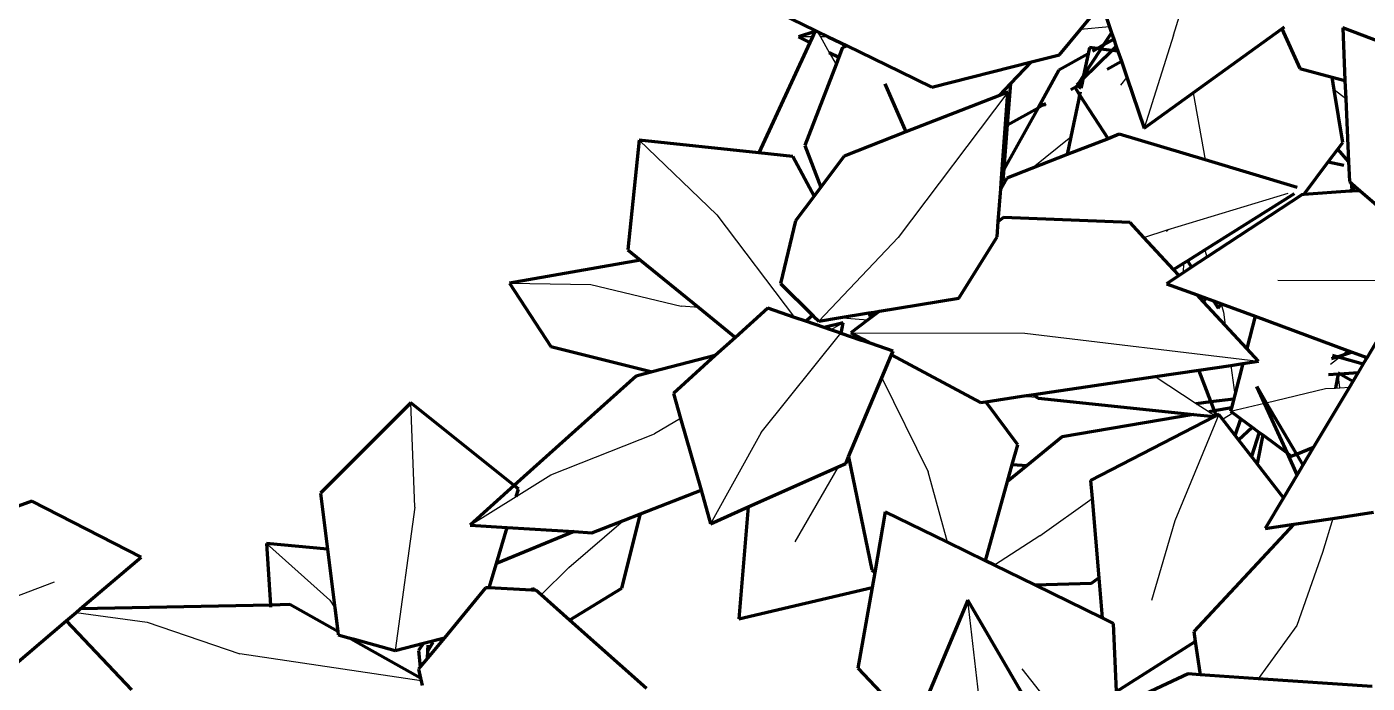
# Model space of a CAD drawing. Header units: millimetres. Extents: x 4307 to 31003, y 2809 to 20009.
# Drawn here: x 7200.2 to 7310.8, y 8321.8 to 8375.9 of the extents above; entities that cross this region are included whole.
import ezdxf

# ---------------------------------------------------------------- set-up
doc = ezdxf.new("R2010")
doc.units = ezdxf.units.MM
doc.layers.add('ProfileEdges', color=7, linetype='Continuous')

msp = doc.modelspace()

# ---------------------------------------------------------------- linework, layer by layer
for p, q in [((7294.8, 8375.25), (7296.48, 8380.69)), ((7289.52, 8375.93), (7287.11, 8375.7)), ((7265.01, 8375.12), (7263.86, 8375.12)), ((7265.42, 8375.55), (7265.67, 8375.12)), ((7266.31, 8375.12), (7265.67, 8375.12)), ((7265.67, 8375.12), (7266.39, 8373.83)), ((7294.8, 8375.25), (7292.37, 8367.58)), ((7266.39, 8373.83), (7266.97, 8372.82)), ((7290.94, 8371.77), (7290.42, 8371.13)), ((7281.14, 8370.55), (7272.08, 8358.55)), ((7296.4, 8370.49), (7297.4, 8364.96)), ((7308.99, 8369.99), (7308.04, 8370.75)), ((7283.08, 8364.26), (7286.32, 8366.85)), ((7257.13, 8360.44), (7250.74, 8366.58)), ((7294.28, 8359.19), (7304.25, 8362.22)), ((7257.13, 8360.44), (7263.54, 8351.97)), ((7292.35, 8358.57), (7294.28, 8359.19)), ((7272.08, 8358.55), (7265.54, 8351.66)), ((7297.37, 8357.54), (7297.54, 8356.94)), ((7295.59, 8355.66), (7295.66, 8356.47)), ((7240.05, 8354.79), (7246.75, 8354.69)), ((7246.75, 8354.69), (7254.2, 8352.89)), ((7311.88, 8354.99), (7303.38, 8355.02)), ((7255.65, 8352.78), (7254.2, 8352.89)), ((7269.86, 8352.27), (7269.9, 8352.38)), ((7298.71, 8353.06), (7298.9, 8352.41)), ((7298.9, 8352.41), (7299.05, 8351.32)), ((7265.11, 8352.08), (7264.94, 8352.09)), ((7267.54, 8351.52), (7266.54, 8350.94)), ((7269.57, 8351.75), (7267.17, 8351.93)), ((7269.79, 8352.07), (7269.86, 8352.27)), ((7260.78, 8342.48), (7267.35, 8350.66)), ((7268.19, 8350.71), (7282.52, 8350.67)), ((7269.19, 8350.17), (7269.27, 8350.01)), ((7282.52, 8350.67), (7301.8, 8348.36)), ((7308.61, 8348.81), (7309.15, 8349.25)), ((7299.51, 8348.02), (7299.85, 8345.58)), ((7307.74, 8348.11), (7308.47, 8348.7)), ((7308.47, 8348.7), (7308.61, 8348.81)), ((7310.66, 8348.51), (7310.42, 8348.78)), ((7270.75, 8346.99), (7274.56, 8339.23)), ((7293.28, 8347.1), (7296.67, 8344.88)), ((7308.5, 8346.16), (7308.36, 8347.32)), ((7302.43, 8344.94), (7307.32, 8346.1)), ((7307.32, 8346.1), (7308.16, 8346.15)), ((7308.16, 8346.15), (7308.5, 8346.16)), ((7308.5, 8346.16), (7309.29, 8346.21)), ((7232.22, 8336.32), (7231.89, 8344.92)), ((7282.29, 8345.47), (7283.52, 8345.39)), ((7283.52, 8345.39), (7283.66, 8345.38)), ((7296.67, 8344.88), (7297.72, 8344.19)), ((7299.5, 8344.24), (7302.28, 8344.9)), ((7302.28, 8344.9), (7302.43, 8344.94)), ((7254.15, 8343.63), (7252, 8342.36)), ((7298.52, 8343.98), (7294.9, 8335.21)), ((7297.72, 8344.19), (7298.26, 8343.84)), ((7298.83, 8343.59), (7299.69, 8344.1)), ((7260.78, 8342.48), (7256.61, 8334.96)), ((7243.45, 8338.99), (7252, 8342.36)), ((7267.13, 8339.65), (7263.56, 8333.48)), ((7276.15, 8333.43), (7274.56, 8339.23)), ((7301.72, 8340.05), (7301.63, 8339.98)), ((7240.59, 8337.21), (7243.45, 8338.99)), ((7236.8, 8334.84), (7240.59, 8337.21)), ((7283.76, 8333.95), (7288.08, 8337.05)), ((7232.22, 8336.32), (7230.61, 8324.51)), ((7244.94, 8331.34), (7249.43, 8335.23)), ((7294.9, 8335.21), (7292.97, 8328.62)), ((7307.94, 8335.4), (7307.08, 8332.59)), ((7283.76, 8333.95), (7280.03, 8331.53)), ((7220.01, 8333.32), (7225.23, 8328.66)), ((7307.08, 8332.59), (7304.95, 8326.57)), ((7244.94, 8331.34), (7242.64, 8329.09)), ((7195.62, 8327.53), (7202.51, 8330.18)), ((7241.84, 8329.49), (7241.85, 8329.64)), ((7225.23, 8328.66), (7225.63, 8328.02)), ((7279.15, 8317.15), (7277.82, 8328.67)), ((7204.3, 8327.65), (7210.17, 8326.85)), ((7210.17, 8326.85), (7217.8, 8324.24)), ((7304.95, 8326.57), (7301.76, 8322.18)), ((7227.25, 8325.43), (7227.38, 8325.22)), ((7232.76, 8322), (7217.8, 8324.24)), ((7288.38, 8315.33), (7282.31, 8323))]:
    msp.add_line(p, q)
at = {"layer": 'ProfileEdges', "lineweight": 211}
for p, q in [((7260.49, 8377.94), (7265.25, 8375.63)), ((7287.11, 8375.7), (7288.88, 8377.82)), ((7288.88, 8377.82), (7289.52, 8375.93)), ((7265.25, 8375.63), (7265.21, 8375.54)), ((7265.25, 8375.63), (7265.42, 8375.55)), ((7285.38, 8373.63), (7287.11, 8375.7)), ((7289.52, 8375.93), (7289.69, 8375.44)), ((7296.4, 8370.49), (7303.73, 8375.78)), ((7303.73, 8375.78), (7303.95, 8375.94)), ((7303.73, 8375.78), (7305.2, 8372.49)), ((7319.31, 8371.81), (7308.74, 8375.86)), ((7308.74, 8375.86), (7308.93, 8371.51)), ((7264.79, 8374.64), (7260.59, 8365.54)), ((7265.21, 8375.54), (7263.86, 8375.12)), ((7263.86, 8375.12), (7264.79, 8374.64)), ((7265.01, 8375.12), (7264.79, 8374.64)), ((7265.21, 8375.54), (7265.01, 8375.12)), ((7265.42, 8375.55), (7266.31, 8375.12)), ((7266.31, 8375.12), (7267.87, 8374.36)), ((7289.69, 8375.44), (7289.03, 8374.44)), ((7289.87, 8374.91), (7289.03, 8374.44)), ((7289.69, 8375.44), (7289.87, 8374.91)), ((7289.87, 8374.91), (7290.07, 8374.32)), ((7266.39, 8373.83), (7267.2, 8373.43)), ((7267.2, 8373.43), (7266.97, 8372.82)), ((7267.5, 8374.22), (7267.2, 8373.43)), ((7267.87, 8374.36), (7267.5, 8374.22)), ((7267.87, 8374.36), (7272.22, 8372.26)), ((7283.07, 8373.05), (7285.38, 8373.63)), ((7287.76, 8373.72), (7285.33, 8372.36)), ((7289.73, 8373.98), (7287.32, 8371.62)), ((7288.81, 8374.1), (7287.38, 8371.91)), ((7287.76, 8373.72), (7287.38, 8371.91)), ((7287.86, 8374.23), (7287.76, 8373.72)), ((7288.51, 8374.14), (7287.86, 8374.23)), ((7288.51, 8374.14), (7288.11, 8373.92)), ((7289.03, 8374.44), (7288.51, 8374.14)), ((7288.81, 8374.1), (7288.51, 8374.14)), ((7289.03, 8374.44), (7288.81, 8374.1)), ((7289.73, 8373.98), (7288.81, 8374.1)), ((7290.07, 8374.32), (7289.73, 8373.98)), ((7290.21, 8373.92), (7289.73, 8373.98)), ((7290.07, 8374.32), (7290.21, 8373.92)), ((7290.21, 8373.92), (7290.49, 8373.09)), ((7266.97, 8372.82), (7264.4, 8366.14)), ((7272.22, 8372.26), (7274.86, 8370.97)), ((7274.86, 8370.97), (7283.07, 8373.05)), ((7281.37, 8371.27), (7283.07, 8373.05)), ((7285.33, 8372.36), (7283.62, 8369.26)), ((7289.33, 8372.45), (7290.49, 8373.09)), ((7290.49, 8373.09), (7290.94, 8371.77)), ((7305.2, 8372.49), (7307.88, 8371.78)), ((7271, 8371.22), (7272.73, 8367.27)), ((7280.43, 8370.28), (7281.37, 8371.27)), ((7281.11, 8367.86), (7281.37, 8371.27)), ((7286.95, 8371.26), (7286.82, 8371.13)), ((7286.89, 8371.08), (7287.25, 8371.28)), ((7287.38, 8371.91), (7286.95, 8371.26)), ((7287.32, 8371.62), (7286.95, 8371.26)), ((7287.25, 8371.28), (7287.16, 8370.88)), ((7287.32, 8371.62), (7287.25, 8371.28)), ((7287.38, 8371.91), (7287.32, 8371.62)), ((7290.94, 8371.77), (7292.37, 8367.58)), ((7308.04, 8370.75), (7307.88, 8371.78)), ((7307.88, 8371.78), (7308.93, 8371.51)), ((7308.93, 8371.51), (7308.99, 8369.99)), ((7280.43, 8370.28), (7272.73, 8367.27)), ((7281.14, 8370.55), (7280.43, 8370.28)), ((7280.58, 8363.06), (7281.14, 8370.55)), ((7286.33, 8370.77), (7286.81, 8371.04)), ((7286.81, 8371.04), (7286.7, 8370.87)), ((7286.7, 8370.87), (7287.05, 8370.33)), ((7286.82, 8371.13), (7286.81, 8371.04)), ((7286.81, 8371.04), (7286.89, 8371.08)), ((7286.82, 8371.13), (7286.89, 8371.08)), ((7286.89, 8371.08), (7287.16, 8370.88)), ((7287.05, 8370.33), (7286.95, 8369.86)), ((7287.1, 8370.57), (7287.05, 8370.33)), ((7287.05, 8370.33), (7289.39, 8366.71)), ((7292.37, 8367.58), (7296.4, 8370.49)), ((7308.75, 8366.39), (7308.04, 8370.75)), ((7283.62, 8369.26), (7280.82, 8364.22)), ((7281.11, 8367.86), (7283.62, 8369.26)), ((7283.62, 8369.26), (7283.97, 8369.46)), ((7283.97, 8369.46), (7284.27, 8369.62)), ((7284.22, 8369.49), (7283.97, 8369.46)), ((7286.95, 8369.86), (7286.32, 8366.85)), ((7286.95, 8369.86), (7286.91, 8369.85)), ((7308.99, 8369.99), (7309.22, 8364.84)), ((7280.82, 8364.22), (7281.11, 8367.86)), ((7272.73, 8367.27), (7267.62, 8365.27)), ((7286.32, 8366.85), (7286.02, 8365.4)), ((7290.32, 8367.07), (7289.39, 8366.71)), ((7297.4, 8364.96), (7290.32, 8367.07)), ((7250.74, 8366.58), (7249.79, 8357.54)), ((7260.59, 8365.54), (7250.74, 8366.58)), ((7264.4, 8366.14), (7265.71, 8362.72)), ((7289.39, 8366.71), (7286.02, 8365.4)), ((7307.55, 8364.8), (7308.34, 8365.84)), ((7308.34, 8365.84), (7308.75, 8366.39)), ((7309.22, 8364.84), (7308.34, 8365.84)), ((7263.41, 8365.24), (7260.59, 8365.54)), ((7265.16, 8361.98), (7263.41, 8365.24)), ((7267.62, 8365.27), (7265.71, 8362.72)), ((7286.02, 8365.4), (7283.08, 8364.26)), ((7305, 8362.68), (7297.4, 8364.96)), ((7305.53, 8362.11), (7307.55, 8364.8)), ((7307.55, 8364.8), (7308.83, 8364.53)), ((7309.22, 8364.84), (7309.29, 8363.19)), ((7281.05, 8363.46), (7280.54, 8362.57)), ((7280.75, 8363.23), (7280.82, 8364.22)), ((7283.08, 8364.26), (7281.05, 8363.46)), ((7265.71, 8362.72), (7265.16, 8361.98)), ((7280.34, 8359.88), (7280.54, 8362.57)), ((7280.54, 8362.57), (7280.58, 8363.06)), ((7280.58, 8363.06), (7280.75, 8363.23)), ((7309.37, 8362.37), (7305.53, 8362.11)), ((7309.29, 8363.19), (7309.46, 8363.04)), ((7309.52, 8362.51), (7309.37, 8362.37)), ((7309.53, 8362.38), (7309.37, 8362.37)), ((7309.52, 8362.51), (7309.46, 8363.04)), ((7309.46, 8363.04), (7309.78, 8362.77)), ((7309.78, 8362.77), (7309.52, 8362.51)), ((7309.53, 8362.38), (7309.52, 8362.51)), ((7310.17, 8362.42), (7309.53, 8362.38)), ((7309.78, 8362.77), (7310.17, 8362.42)), ((7310.17, 8362.42), (7314.38, 8358.79)), ((7265.16, 8361.98), (7263.62, 8359.94)), ((7297.37, 8357.54), (7304.76, 8362.18)), ((7305.37, 8362.09), (7297.54, 8356.94)), ((7305.53, 8362.11), (7305.37, 8362.09)), ((7280.77, 8360.2), (7280.34, 8359.88)), ((7291.22, 8359.79), (7280.77, 8360.2)), ((7263.62, 8359.94), (7262.39, 8354.78)), ((7280.25, 8358.63), (7280.34, 8359.88)), ((7292.35, 8358.57), (7291.22, 8359.79)), ((7294.28, 8359.19), (7294.31, 8359.15)), ((7277.08, 8353.56), (7280.25, 8358.63)), ((7294.79, 8355.92), (7292.35, 8358.57)), ((7249.79, 8357.54), (7250.84, 8356.69)), ((7295.94, 8356.64), (7297.37, 8357.54)), ((7297.54, 8356.94), (7296.28, 8356.11)), ((7250.84, 8356.69), (7240.05, 8354.79)), ((7250.84, 8356.69), (7255.65, 8352.78)), ((7294.79, 8355.92), (7295.66, 8356.47)), ((7295.25, 8355.43), (7294.79, 8355.92)), ((7296.28, 8356.11), (7295.59, 8355.66)), ((7295.66, 8356.47), (7295.94, 8356.64)), ((7295.94, 8356.64), (7296.28, 8356.11)), ((7240.05, 8354.79), (7243.45, 8349.57)), ((7262.39, 8354.78), (7265.02, 8352.17)), ((7295.25, 8355.43), (7294.22, 8354.75)), ((7294.22, 8354.75), (7296.74, 8353.83)), ((7295.59, 8355.66), (7295.25, 8355.43)), ((7270.55, 8352.48), (7277.08, 8353.56)), ((7297.27, 8353.25), (7296.74, 8353.83)), ((7296.74, 8353.83), (7297.47, 8353.56)), ((7297.27, 8353.25), (7297.47, 8353.56)), ((7297.47, 8353.56), (7298.09, 8353.33)), ((7255.65, 8352.78), (7258.67, 8350.32)), ((7261.35, 8352.73), (7258.67, 8350.32)), ((7263.54, 8351.97), (7261.35, 8352.73)), ((7269.68, 8352.34), (7269.9, 8352.38)), ((7269.9, 8352.38), (7270.12, 8352.41)), ((7269.95, 8352.24), (7270.12, 8352.41)), ((7270.55, 8352.48), (7270.12, 8352.16)), ((7270.12, 8352.41), (7270.55, 8352.48)), ((7299.05, 8351.32), (7297.27, 8353.25)), ((7298.09, 8353.33), (7298.47, 8352.74)), ((7298.09, 8353.33), (7298.74, 8353.09)), ((7298.47, 8352.74), (7298.71, 8353.06)), ((7298.71, 8353.06), (7298.74, 8353.09)), ((7298.74, 8353.09), (7301.52, 8352.07)), ((7313.02, 8352.48), (7310.75, 8348.66)), ((7264.46, 8351.65), (7263.54, 8351.97)), ((7264.46, 8351.65), (7264.94, 8352.09)), ((7265.99, 8351.13), (7264.46, 8351.65)), ((7264.94, 8352.09), (7265.02, 8352.17)), ((7265.02, 8352.17), (7265.11, 8352.08)), ((7265.11, 8352.08), (7265.54, 8351.66)), ((7265.54, 8351.66), (7267.17, 8351.93)), ((7267.54, 8351.52), (7265.99, 8351.13)), ((7267.17, 8351.93), (7269.68, 8352.34)), ((7267.39, 8350.64), (7267.54, 8351.52)), ((7269.57, 8351.75), (7268.19, 8350.71)), ((7270.12, 8352.16), (7269.57, 8351.75)), ((7269.68, 8352.34), (7269.79, 8352.07)), ((7269.79, 8352.07), (7269.95, 8352.24)), ((7269.95, 8352.24), (7269.86, 8352.27)), ((7270.12, 8352.16), (7269.95, 8352.24)), ((7300.83, 8349.4), (7299.05, 8351.32)), ((7301.52, 8352.07), (7300.83, 8349.4)), ((7301.52, 8352.07), (7309.15, 8349.25)), ((7258.67, 8350.32), (7257.01, 8348.82)), ((7266.54, 8350.94), (7265.99, 8351.13)), ((7267.35, 8350.66), (7266.54, 8350.94)), ((7267.39, 8350.64), (7267.35, 8350.66)), ((7269.05, 8350.08), (7267.39, 8350.64)), ((7268.19, 8350.71), (7269.12, 8350.21)), ((7269.12, 8350.21), (7269.05, 8350.08)), ((7269.12, 8350.21), (7269.19, 8350.17)), ((7269.19, 8350.17), (7269.85, 8349.81)), ((7243.45, 8349.57), (7251.81, 8347.48)), ((7269.27, 8350.01), (7269.05, 8350.08)), ((7269.85, 8349.81), (7269.27, 8350.01)), ((7271.68, 8349.2), (7269.85, 8349.81)), ((7271.55, 8348.9), (7271.68, 8349.2)), ((7301.8, 8348.36), (7300.83, 8349.4)), ((7309.53, 8349.11), (7308.61, 8348.81)), ((7309.15, 8349.25), (7309.53, 8349.11)), ((7309.53, 8349.11), (7310.42, 8348.78)), ((7257.01, 8348.82), (7251.81, 8347.48)), ((7257.01, 8348.82), (7253.56, 8345.71)), ((7270.75, 8346.99), (7271.55, 8348.9)), ((7271.55, 8348.9), (7278.87, 8344.96)), ((7296.89, 8347.63), (7299.51, 8348.02)), ((7299.51, 8348.02), (7300.51, 8348.17)), ((7300.51, 8348.17), (7299.85, 8345.58)), ((7300.51, 8348.17), (7301.8, 8348.36)), ((7308.37, 8348.73), (7307.83, 8348.56)), ((7307.9, 8348.87), (7308.37, 8348.73)), ((7308.61, 8348.81), (7308.37, 8348.73)), ((7308.37, 8348.73), (7308.47, 8348.7)), ((7308.47, 8348.7), (7310.44, 8348.15)), ((7310.44, 8348.15), (7310.01, 8347.43)), ((7310.42, 8348.78), (7310.75, 8348.66)), ((7310.66, 8348.51), (7310.44, 8348.15)), ((7310.75, 8348.66), (7310.66, 8348.51)), ((7250.47, 8347.14), (7240.42, 8338.1)), ((7251.81, 8347.48), (7250.47, 8347.14)), ((7268, 8340.47), (7270.75, 8346.99)), ((7283.28, 8345.61), (7293.28, 8347.1)), ((7293.28, 8347.1), (7296.89, 8347.63)), ((7297.88, 8345.03), (7296.89, 8347.63)), ((7307.56, 8347.27), (7308.36, 8347.32)), ((7308.36, 8347.32), (7308.16, 8346.15)), ((7308.36, 8347.32), (7308.36, 8347.39)), ((7308.47, 8347.33), (7308.36, 8347.39)), ((7308.36, 8347.32), (7308.47, 8347.33)), ((7308.47, 8347.33), (7310.01, 8347.43)), ((7309.57, 8346.68), (7308.47, 8347.33)), ((7310.01, 8347.43), (7309.57, 8346.68)), ((7301.65, 8346.28), (7302.43, 8344.94)), ((7302.28, 8344.9), (7301.65, 8346.28)), ((7309.29, 8346.21), (7306.34, 8341.26)), ((7309.57, 8346.68), (7309.29, 8346.21)), ((7231.89, 8344.92), (7224.46, 8337.49)), ((7240.42, 8338.1), (7231.89, 8344.92)), ((7253.56, 8345.71), (7254.15, 8343.63)), ((7278.87, 8344.96), (7279.32, 8345.02)), ((7279.32, 8345.02), (7282.29, 8345.47)), ((7281.95, 8341.47), (7279.32, 8345.02)), ((7282.29, 8345.47), (7283.28, 8345.61)), ((7283.28, 8345.61), (7283.52, 8345.39)), ((7283.52, 8345.39), (7283.62, 8345.3)), ((7283.62, 8345.3), (7296.44, 8343.97)), ((7296.67, 8344.88), (7297.88, 8345.03)), ((7297.88, 8345.03), (7299.77, 8345.25)), ((7298.17, 8344.27), (7297.88, 8345.03)), ((7299.77, 8345.25), (7299.57, 8344.51)), ((7299.85, 8345.58), (7299.77, 8345.25)), ((7304.18, 8340.77), (7302.28, 8344.9)), ((7302.43, 8344.94), (7304.92, 8340.7)), ((7254.15, 8343.63), (7255.83, 8337.72)), ((7296.44, 8343.97), (7285.62, 8342.12)), ((7298.16, 8343.8), (7287.95, 8338.53)), ((7296.44, 8343.97), (7298.16, 8343.8)), ((7298.17, 8344.27), (7297.72, 8344.19)), ((7298.26, 8343.84), (7298.16, 8343.8)), ((7299.57, 8344.51), (7298.17, 8344.27)), ((7298.32, 8343.88), (7298.17, 8344.27)), ((7298.32, 8343.88), (7298.26, 8343.84)), ((7298.52, 8343.98), (7298.32, 8343.88)), ((7298.83, 8343.59), (7298.52, 8343.98)), ((7299.88, 8342.24), (7298.83, 8343.59)), ((7299.57, 8344.51), (7299.5, 8344.24)), ((7299.5, 8344.24), (7299.69, 8344.1)), ((7299.69, 8344.1), (7300.34, 8343.62)), ((7299.88, 8342.24), (7300.34, 8343.62)), ((7300.34, 8343.62), (7301.27, 8342.93)), ((7300.16, 8341.88), (7301.27, 8342.93)), ((7301.86, 8342.49), (7301.22, 8340.51)), ((7301.27, 8342.93), (7301.86, 8342.49)), ((7301.86, 8342.49), (7302.15, 8342.28)), ((7281.49, 8339.83), (7281.95, 8341.47)), ((7285.62, 8342.12), (7282.71, 8339.75)), ((7300.16, 8341.88), (7299.88, 8342.24)), ((7301.22, 8340.51), (7300.16, 8341.88)), ((7302.15, 8342.28), (7301.72, 8340.05)), ((7302.15, 8342.28), (7304.18, 8340.77)), ((7267.77, 8339.93), (7268, 8340.47)), ((7268, 8340.47), (7269.91, 8331.15)), ((7301.63, 8339.98), (7301.22, 8340.51)), ((7305, 8339), (7304.18, 8340.77)), ((7304.18, 8340.77), (7304.5, 8340.54)), ((7304.5, 8340.54), (7304.92, 8340.7)), ((7304.92, 8340.7), (7306.34, 8341.26)), ((7304.92, 8340.7), (7305.46, 8339.78)), ((7306.34, 8341.26), (7305.46, 8339.78)), ((7259.71, 8336.34), (7267.13, 8339.65)), ((7267.13, 8339.65), (7267.77, 8339.93)), ((7281.1, 8338.44), (7281.49, 8339.83)), ((7282.71, 8339.75), (7281.1, 8338.44)), ((7281.49, 8339.83), (7282.71, 8339.75)), ((7301.7, 8339.9), (7301.63, 8339.98)), ((7301.72, 8340.05), (7301.7, 8339.9)), ((7303.87, 8337.1), (7301.7, 8339.9)), ((7305.46, 8339.78), (7305, 8339)), ((7240.42, 8338.1), (7236.8, 8334.84)), ((7240.77, 8337.82), (7240.42, 8338.1)), ((7279.28, 8331.9), (7281.1, 8338.44)), ((7287.95, 8338.53), (7288.08, 8337.05)), ((7305, 8339), (7303.87, 8337.1)), ((7224.46, 8337.49), (7225.03, 8332.86)), ((7240.59, 8337.21), (7240.77, 8337.82)), ((7250.85, 8335.78), (7255.83, 8337.72)), ((7255.83, 8337.72), (7256.61, 8334.96)), ((7288.08, 8337.05), (7288.63, 8330.49)), ((7303.87, 8337.1), (7302.36, 8334.56)), ((7200.64, 8336.82), (7192.92, 8333.97)), ((7209.66, 8332.21), (7200.64, 8336.82)), ((7249.3, 8329.64), (7250.85, 8335.78)), ((7249.43, 8335.23), (7250.85, 8335.78)), ((7256.61, 8334.96), (7259.71, 8336.34)), ((7259.71, 8336.34), (7258.94, 8327.13)), ((7271.02, 8335.94), (7270.15, 8330.94)), ((7276.15, 8333.43), (7271.02, 8335.94)), ((7307.94, 8335.4), (7311.28, 8335.9)), ((7236.8, 8334.84), (7239.84, 8334.65)), ((7246.84, 8334.22), (7249.43, 8335.23)), ((7304.72, 8334.91), (7296.47, 8326.07)), ((7302.36, 8334.56), (7304.72, 8334.91)), ((7304.72, 8334.91), (7307.94, 8335.4)), ((7238.96, 8331.69), (7239.84, 8334.65)), ((7245.36, 8334.31), (7238.96, 8331.69)), ((7239.84, 8334.65), (7245.36, 8334.31)), ((7245.36, 8334.31), (7246.84, 8334.22)), ((7225.03, 8332.86), (7220.01, 8333.32)), ((7220.01, 8333.32), (7220.32, 8328.25)), ((7225.03, 8332.86), (7225.63, 8328.02)), ((7279.28, 8331.9), (7276.15, 8333.43)), ((7204.63, 8327.93), (7209.66, 8332.21)), ((7238.37, 8329.66), (7238.96, 8331.69)), ((7280.03, 8331.53), (7279.28, 8331.9)), ((7283.36, 8329.91), (7280.03, 8331.53)), ((7269.91, 8331.15), (7270.15, 8330.94)), ((7270.15, 8330.94), (7269.93, 8329.69)), ((7288.04, 8330.06), (7288.63, 8330.49)), ((7288.63, 8330.49), (7288.91, 8327.19)), ((7238.06, 8329.68), (7234.67, 8325.56)), ((7238.37, 8329.66), (7238.06, 8329.68)), ((7241.84, 8329.49), (7238.37, 8329.66)), ((7242.02, 8329.48), (7241.84, 8329.49)), ((7242.02, 8329.48), (7241.95, 8329.7)), ((7242.21, 8329.47), (7242.02, 8329.48)), ((7242.64, 8329.09), (7242.21, 8329.47)), ((7244.99, 8327), (7249.3, 8329.64)), ((7258.94, 8327.13), (7269.93, 8329.69)), ((7269.93, 8329.69), (7268.77, 8323.04)), ((7283.36, 8329.91), (7288.04, 8330.06)), ((7288.91, 8327.19), (7283.36, 8329.91)), ((7220.32, 8328.25), (7204.63, 8327.93)), ((7221.93, 8328.29), (7220.32, 8328.25)), ((7220.32, 8328.25), (7220.33, 8328.09)), ((7225.87, 8326.07), (7221.93, 8328.29)), ((7244.99, 8327), (7242.64, 8329.09)), ((7277.82, 8328.67), (7273.42, 8318.14)), ((7283.16, 8319.49), (7277.82, 8328.67)), ((7198.23, 8322.48), (7203.47, 8326.94)), ((7203.47, 8326.94), (7204.3, 8327.65)), ((7203.47, 8326.94), (7208.86, 8321.26)), ((7204.3, 8327.65), (7204.63, 8327.93)), ((7225.63, 8328.02), (7225.87, 8326.07)), ((7251.33, 8321.37), (7244.99, 8327)), ((7289.84, 8326.74), (7288.91, 8327.19)), ((7225.87, 8326.07), (7225.9, 8325.8)), ((7290.1, 8321.13), (7289.84, 8326.74)), ((7296.47, 8326.07), (7296.58, 8325.26)), ((7225.9, 8325.8), (7226.79, 8325.55)), ((7227.38, 8325.22), (7226.79, 8325.55)), ((7226.79, 8325.55), (7227.25, 8325.43)), ((7227.25, 8325.43), (7230.61, 8324.51)), ((7232.7, 8322.23), (7227.38, 8325.22)), ((7230.61, 8324.51), (7232.94, 8325.12)), ((7232.94, 8325.12), (7232.54, 8324.51)), ((7232.94, 8325.12), (7234.67, 8325.56)), ((7234.67, 8325.56), (7233.28, 8323.88)), ((7233.71, 8325.16), (7233.31, 8324.48)), ((7233.31, 8324.48), (7233.33, 8324.95)), ((7290.1, 8321.13), (7296.58, 8325.26)), ((7296.58, 8325.26), (7296.98, 8322.51)), ((7232.54, 8324.51), (7232.68, 8323.15)), ((7233.28, 8323.88), (7232.68, 8323.15)), ((7233.28, 8323.88), (7233.31, 8324.48)), ((7232.68, 8323.15), (7232.53, 8322.97)), ((7232.53, 8322.97), (7232.7, 8322.23)), ((7268.77, 8323.04), (7273.42, 8318.14)), ((7296, 8322.57), (7290.26, 8319.9)), ((7296.98, 8322.51), (7296, 8322.57)), ((7232.7, 8322.23), (7232.76, 8322)), ((7232.76, 8322), (7232.85, 8321.62)), ((7301.76, 8322.18), (7296.98, 8322.51)), ((7311.16, 8321.54), (7301.76, 8322.18))]:
    msp.add_line(p, q, dxfattribs=at)

doc.saveas('drawing.dxf')
